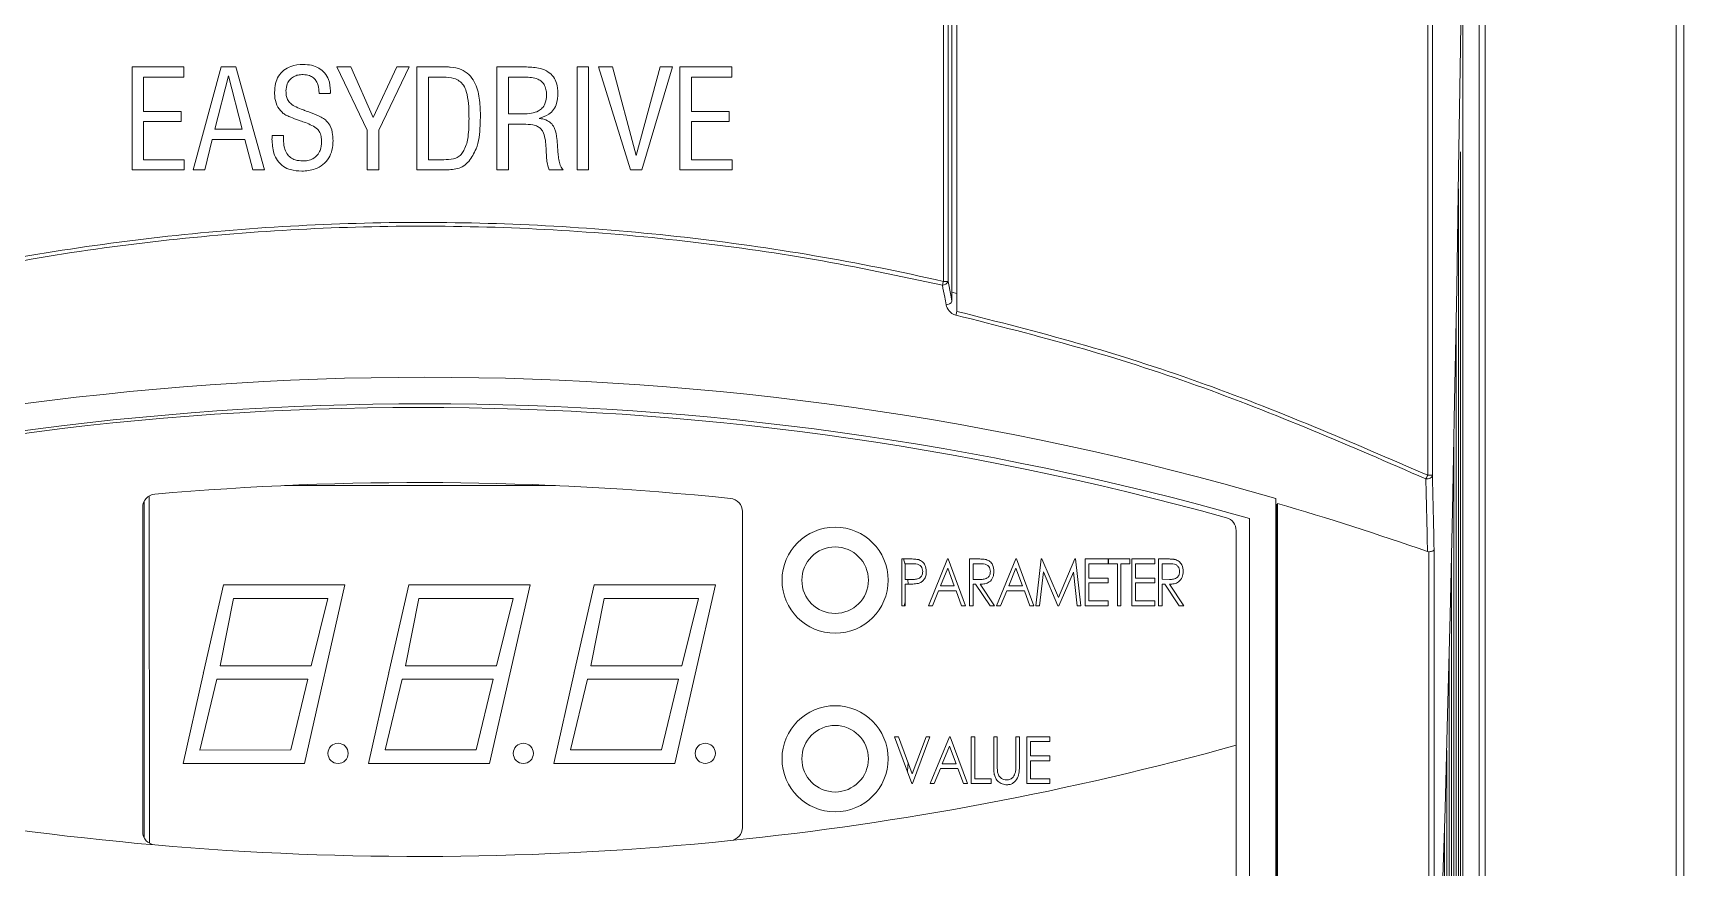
# Model space of a CAD drawing. Header units: millimetres. Extents: x -829 to 2887, y -460 to 1788.
# Drawn here: x -786.3 to -724, y 531.7 to 563.2 of the extents above; entities that cross this region are included whole.
import ezdxf

# ---------------------------------------------------------------- set-up
doc = ezdxf.new("R2010")
doc.units = ezdxf.units.MM
doc.layers.add('Inversor', color=4, linetype='Continuous')

msp = doc.modelspace()

# ---------------------------------------------------------------- linework, layer by layer
at = {"layer": 'Inversor', "linetype": 'Continuous', "lineweight": 15}
for p, q in [((-731.525, 600.341), (-731.525, 472.541)), ((-724.326, 472.541), (-724.326, 600.341)), ((-724.026, 472.541), (-724.026, 600.341)), ((-751.942, 553.837), (-751.942, 593.09)), ((-751.758, 593.09), (-751.758, 553.837)), ((-733.686, 546.526), (-733.686, 593.276)), ((-733.509, 593.276), (-733.509, 546.526)), ((-732.358, 570.383), (-732.358, 486.307)), ((-780.568, 561.922), (-782.517, 561.922)), ((-782.086, 561.539), (-780.568, 561.539)), ((-779.16, 561.922), (-780.217, 558.041)), ((-779.398, 559.574), (-778.882, 561.59)), ((-778.882, 561.59), (-778.366, 559.574)), ((-777.534, 558.041), (-778.608, 561.922)), ((-774.804, 561.922), (-773.654, 559.543)), ((-773.431, 560.012), (-774.275, 561.922)), ((-772.542, 561.922), (-773.431, 560.012)), ((-773.223, 559.543), (-772.073, 561.922)), ((-772.073, 561.922), (-772.542, 561.922)), ((-770.663, 561.922), (-771.785, 561.922)), ((-767.657, 561.922), (-768.767, 561.922)), ((-768.336, 560.149), (-768.336, 561.539)), ((-764.935, 561.922), (-763.737, 558.041)), ((-763.522, 558.578), (-764.414, 561.922)), ((-762.622, 561.922), (-763.522, 558.578)), ((-763.306, 558.041), (-762.156, 561.922)), ((-762.156, 561.922), (-762.622, 561.922)), ((-759.919, 561.922), (-761.869, 561.922)), ((-761.437, 561.539), (-759.919, 561.539)), ((-780.668, 560.245), (-782.086, 560.245)), ((-760.02, 560.245), (-761.437, 560.245)), ((-778.366, 559.574), (-779.398, 559.574)), ((-773.223, 558.041), (-773.223, 559.543)), ((-768.336, 558.041), (-768.336, 559.766)), ((-761.437, 559.862), (-760.02, 559.862)), ((-779.497, 559.191), (-778.267, 559.191)), ((-778.267, 559.191), (-777.973, 558.041)), ((-780.553, 558.425), (-782.086, 558.425)), ((-770.771, 558.425), (-771.354, 558.425)), ((-732.445, 487.374), (-732.445, 558.718)), ((-732.445, 487.369), (-732.445, 558.718)), ((-782.517, 558.041), (-780.553, 558.041)), ((-777.973, 558.041), (-777.534, 558.041)), ((-773.654, 558.041), (-773.223, 558.041)), ((-771.785, 558.041), (-770.763, 558.041)), ((-763.737, 558.041), (-763.306, 558.041)), ((-761.869, 558.041), (-759.904, 558.041)), ((-732.53, 557.332), (-732.53, 488.525)), ((-751.617, 553.424), (-751.434, 553.375)), ((-733.686, 546.526), (-733.509, 546.526)), ((-781.87, 532.654), (-781.871, 545.75)), ((-782.121, 545.317), (-782.12, 533.087)), ((-782.071, 545.535), (-782.07, 532.869)), ((-759.514, 533.249), (-759.515, 545.157)), ((-739.407, 545.65), (-739.404, 510.928)), ((-753.375, 543.166), (-753.446, 543.371)), ((-752.507, 541.607), (-751.783, 543.371)), ((-751.761, 543.371), (-751.105, 541.607)), ((-749.933, 541.607), (-749.21, 543.371)), ((-749.187, 543.371), (-748.531, 541.607)), ((-747.606, 541.924), (-746.983, 543.371)), ((-746.96, 543.371), (-746.758, 541.608)), ((-746.591, 543.371), (-745.732, 543.372)), ((-746.591, 541.608), (-746.591, 543.371)), ((-744.832, 541.608), (-744.832, 543.372)), ((-733.645, 543.644), (-733.693, 543.652)), ((-733.645, 512.162), (-733.645, 543.644)), ((-733.445, 543.723), (-733.445, 512.083)), ((-732.79, 492.758), (-732.79, 543.491)), ((-732.79, 492.753), (-732.79, 543.487)), ((-750.824, 543.19), (-750.824, 542.602)), ((-748.172, 542.881), (-748.317, 541.607)), ((-779.077, 542.39), (-779.823, 539.095)), ((-774.505, 542.391), (-779.077, 542.39)), ((-776.028, 535.66), (-774.505, 542.391)), ((-772.092, 542.391), (-772.838, 539.095)), ((-767.52, 542.391), (-772.092, 542.391)), ((-769.043, 535.66), (-767.52, 542.391)), ((-765.107, 542.391), (-765.853, 539.096)), ((-760.535, 542.392), (-765.107, 542.391)), ((-762.058, 535.661), (-760.535, 542.392)), ((-753.272, 542.421), (-753.276, 542.601)), ((-751.463, 542.173), (-752.124, 542.173)), ((-750.824, 542.421), (-750.824, 541.607)), ((-748.889, 542.173), (-749.551, 542.173)), ((-748.679, 541.607), (-748.889, 542.173)), ((-743.692, 542.603), (-743.424, 542.6)), ((-743.049, 541.608), (-743.592, 542.422)), ((-779.204, 539.342), (-778.696, 541.882)), ((-778.696, 541.882), (-775.14, 541.883)), ((-771.711, 541.883), (-768.155, 541.883)), ((-768.789, 539.343), (-768.155, 541.883)), ((-765.233, 539.343), (-764.726, 541.883)), ((-753.421, 541.607), (-753.375, 541.746)), ((-750.824, 541.607), (-750.96, 541.607)), ((-749.783, 541.607), (-749.933, 541.607)), ((-743.972, 541.608), (-744.832, 541.608)), ((-732.875, 539.693), (-732.875, 494.397)), ((-779.826, 539.082), (-780.6, 535.659)), ((-775.775, 539.343), (-779.204, 539.342)), ((-772.841, 539.082), (-773.615, 535.66)), ((-772.218, 539.343), (-768.789, 539.343)), ((-765.856, 539.083), (-766.63, 535.66)), ((-779.965, 536.167), (-779.33, 538.834)), ((-779.33, 538.834), (-775.901, 538.835)), ((-775.901, 538.835), (-776.536, 536.168)), ((-768.916, 538.835), (-772.345, 538.835)), ((-769.551, 536.168), (-768.916, 538.835)), ((-765.995, 536.168), (-765.36, 538.835)), ((-765.36, 538.835), (-761.931, 538.836)), ((-761.931, 538.836), (-762.566, 536.169)), ((-752.438, 534.901), (-751.714, 536.665)), ((-751.691, 536.665), (-751.035, 534.901)), ((-748.792, 536.665), (-747.933, 536.665)), ((-776.536, 536.168), (-779.965, 536.167)), ((-769.551, 536.168), (-772.98, 536.168)), ((-762.566, 536.169), (-765.995, 536.168)), ((-751.461, 535.648), (-751.708, 536.313)), ((-748.656, 535.942), (-747.933, 535.942)), ((-732.963, 496.209), (-732.963, 536.141)), ((-732.962, 496.213), (-732.962, 536.145)), ((-780.6, 535.659), (-776.028, 535.66)), ((-773.615, 535.66), (-769.043, 535.66)), ((-766.63, 535.66), (-762.058, 535.661)), ((-753.298, 535.366), (-753.272, 535.694)), ((-751.981, 535.648), (-751.461, 535.648)), ((-748.656, 535.082), (-747.933, 535.083)), ((-733.048, 533.329), (-733.048, 498.129))]:
    msp.add_line(p, q, dxfattribs=at)
at = {"layer": 'Inversor', "linetype": 'Continuous', "lineweight": 0}
for p, q in [((-751.434, 595.028), (-751.434, 552.705)), ((-751.617, 553.094), (-751.617, 594.422)), ((-782.517, 561.922), (-782.517, 558.041)), ((-782.086, 560.245), (-782.086, 561.539)), ((-780.568, 561.539), (-780.568, 561.922)), ((-778.608, 561.922), (-779.16, 561.922)), ((-774.275, 561.922), (-774.804, 561.922)), ((-771.785, 561.922), (-771.785, 558.041)), ((-771.354, 558.425), (-771.354, 561.539)), ((-771.354, 561.539), (-770.787, 561.539)), ((-768.767, 561.922), (-768.767, 558.041)), ((-768.336, 561.539), (-767.714, 561.539)), ((-765.749, 561.922), (-765.749, 558.041)), ((-765.318, 561.922), (-765.749, 561.922)), ((-765.318, 558.041), (-765.318, 561.922)), ((-764.414, 561.922), (-764.935, 561.922)), ((-761.869, 561.922), (-761.869, 558.041)), ((-761.437, 560.245), (-761.437, 561.539)), ((-759.919, 561.539), (-759.919, 561.922)), ((-775.474, 560.956), (-775.474, 560.916)), ((-775.474, 560.916), (-775.049, 560.916)), ((-780.668, 559.862), (-780.668, 560.245)), ((-767.799, 560.149), (-768.336, 560.149)), ((-760.02, 559.862), (-760.02, 560.245)), ((-782.086, 558.425), (-782.086, 559.862)), ((-782.086, 559.862), (-780.668, 559.862)), ((-773.654, 559.543), (-773.654, 558.041)), ((-768.336, 559.766), (-767.773, 559.766)), ((-761.437, 558.425), (-761.437, 559.862)), ((-779.779, 558.041), (-779.497, 559.191)), ((-776.816, 559.335), (-777.24, 559.335)), ((-776.816, 559.193), (-776.816, 559.335)), ((-780.553, 558.041), (-780.553, 558.425)), ((-759.904, 558.425), (-761.437, 558.425)), ((-759.904, 558.041), (-759.904, 558.425)), ((-780.217, 558.041), (-779.779, 558.041)), ((-768.767, 558.041), (-768.336, 558.041)), ((-766.803, 558.041), (-766.276, 558.041)), ((-765.749, 558.041), (-765.318, 558.041)), ((-751.942, 553.837), (-751.758, 553.837)), ((-732.617, 489.82), (-732.617, 552.122)), ((-732.703, 547.604), (-732.703, 491.21)), ((-776.777, 546.137), (-766.559, 546.138)), ((-739.382, 510.369), (-739.382, 545.437)), ((-739.347, 510.343), (-739.347, 545.463)), ((-740.404, 511.681), (-740.406, 544.897)), ((-740.906, 544.442), (-740.906, 536.347)), ((-753.511, 543.371), (-753.215, 543.371)), ((-753.511, 541.607), (-753.511, 543.371)), ((-751.783, 543.371), (-751.761, 543.371)), ((-750.96, 541.607), (-750.96, 543.371)), ((-750.96, 543.371), (-750.665, 543.371)), ((-749.21, 543.371), (-749.187, 543.371)), ((-748.454, 541.607), (-748.254, 543.371)), ((-748.254, 543.371), (-748.231, 543.371)), ((-748.231, 543.371), (-747.606, 541.924)), ((-746.983, 543.371), (-746.96, 543.371)), ((-745.732, 543.372), (-745.732, 543.191)), ((-745.723, 543.372), (-744.909, 543.372)), ((-745.723, 543.191), (-745.723, 543.372)), ((-744.909, 543.372), (-744.909, 543.191)), ((-744.832, 543.372), (-743.972, 543.372)), ((-743.972, 543.372), (-743.972, 543.191)), ((-743.827, 541.608), (-743.828, 543.372)), ((-743.828, 543.372), (-743.532, 543.372)), ((-753.375, 543.19), (-753.375, 542.602)), ((-753.1, 543.19), (-753.375, 543.19)), ((-751.777, 543.019), (-752.05, 542.353)), ((-751.53, 542.354), (-751.777, 543.019)), ((-750.55, 543.19), (-750.824, 543.19)), ((-749.204, 543.019), (-749.477, 542.354)), ((-748.956, 542.354), (-749.204, 543.019)), ((-747.622, 541.608), (-748.172, 542.881)), ((-747.041, 542.879), (-747.588, 541.608)), ((-746.895, 541.608), (-747.041, 542.879)), ((-746.455, 543.191), (-746.455, 542.648)), ((-745.732, 543.191), (-746.455, 543.191)), ((-746.455, 542.648), (-745.732, 542.648)), ((-745.732, 542.648), (-745.732, 542.467)), ((-745.383, 543.191), (-745.723, 543.191)), ((-745.383, 541.608), (-745.383, 543.191)), ((-745.248, 543.191), (-745.248, 541.608)), ((-744.909, 543.191), (-745.248, 543.191)), ((-744.696, 543.191), (-744.696, 542.648)), ((-743.972, 543.191), (-744.696, 543.191)), ((-744.696, 542.648), (-743.972, 542.648)), ((-743.972, 542.648), (-743.972, 542.467)), ((-743.692, 543.191), (-743.692, 542.603)), ((-743.418, 543.191), (-743.692, 543.191)), ((-753.375, 542.602), (-753.112, 542.598)), ((-753.375, 542.421), (-753.375, 541.607)), ((-753.267, 542.421), (-753.375, 542.421)), ((-752.124, 542.173), (-752.356, 541.607)), ((-752.05, 542.353), (-751.53, 542.354)), ((-751.252, 541.607), (-751.463, 542.173)), ((-750.824, 542.602), (-750.557, 542.6)), ((-750.724, 542.421), (-750.824, 542.421)), ((-750.182, 541.607), (-750.724, 542.421)), ((-750.553, 542.421), (-750.01, 541.607)), ((-749.551, 542.173), (-749.783, 541.607)), ((-749.477, 542.354), (-748.956, 542.354)), ((-746.455, 542.467), (-746.455, 541.788)), ((-745.732, 542.467), (-746.455, 542.467)), ((-744.696, 542.467), (-744.696, 541.789)), ((-743.972, 542.467), (-744.696, 542.467)), ((-743.692, 542.422), (-743.692, 541.608)), ((-743.592, 542.422), (-743.692, 542.422)), ((-743.42, 542.422), (-742.878, 541.608)), ((-775.14, 541.883), (-775.775, 539.343)), ((-772.218, 539.343), (-771.711, 541.883)), ((-764.726, 541.883), (-761.17, 541.884)), ((-761.17, 541.884), (-761.804, 539.344)), ((-753.375, 541.607), (-753.511, 541.607)), ((-752.356, 541.607), (-752.507, 541.607)), ((-751.105, 541.607), (-751.252, 541.607)), ((-750.01, 541.607), (-750.182, 541.607)), ((-748.531, 541.607), (-748.679, 541.607)), ((-748.317, 541.607), (-748.454, 541.607)), ((-747.588, 541.608), (-747.622, 541.608)), ((-746.758, 541.608), (-746.895, 541.608)), ((-745.732, 541.608), (-746.591, 541.608)), ((-746.455, 541.788), (-745.732, 541.789)), ((-745.732, 541.789), (-745.732, 541.608)), ((-745.248, 541.608), (-745.383, 541.608)), ((-744.696, 541.789), (-743.972, 541.789)), ((-743.972, 541.789), (-743.972, 541.608)), ((-743.692, 541.608), (-743.827, 541.608)), ((-742.878, 541.608), (-743.049, 541.608)), ((-779.823, 539.095), (-779.838, 539.088)), ((-779.838, 539.088), (-779.826, 539.082)), ((-772.838, 539.095), (-772.853, 539.089)), ((-772.853, 539.089), (-772.841, 539.082)), ((-765.853, 539.096), (-765.868, 539.089)), ((-765.868, 539.089), (-765.856, 539.083)), ((-761.804, 539.344), (-765.233, 539.343)), ((-772.98, 536.168), (-772.345, 538.835)), ((-753.125, 534.901), (-753.781, 536.665)), ((-753.781, 536.665), (-753.633, 536.665)), ((-753.633, 536.665), (-753.114, 535.268)), ((-753.114, 535.268), (-752.594, 536.665)), ((-752.447, 536.665), (-753.102, 534.901)), ((-752.594, 536.665), (-752.447, 536.665)), ((-751.714, 536.665), (-751.691, 536.665)), ((-750.891, 534.901), (-750.891, 536.665)), ((-750.891, 536.665), (-750.755, 536.665)), ((-750.755, 536.665), (-750.755, 535.082)), ((-750.045, 535.6), (-750.045, 536.665)), ((-750.045, 536.665), (-749.909, 536.665)), ((-749.909, 536.665), (-749.909, 535.608)), ((-749.208, 536.665), (-749.073, 536.665)), ((-749.208, 535.609), (-749.208, 536.665)), ((-749.073, 536.665), (-749.073, 535.6)), ((-748.792, 534.902), (-748.792, 536.665)), ((-748.657, 536.485), (-748.656, 535.942)), ((-747.933, 536.485), (-748.657, 536.485)), ((-747.933, 536.665), (-747.933, 536.485)), ((-751.708, 536.313), (-751.981, 535.648)), ((-747.933, 535.942), (-747.933, 535.761)), ((-740.906, 536.347), (-740.904, 512.362)), ((-752.055, 535.467), (-752.287, 534.901)), ((-751.393, 535.467), (-752.055, 535.467)), ((-751.183, 534.901), (-751.393, 535.467)), ((-748.656, 535.761), (-748.656, 535.082)), ((-747.933, 535.761), (-748.656, 535.761)), ((-753.102, 534.901), (-753.125, 534.901)), ((-752.287, 534.901), (-752.438, 534.901)), ((-751.035, 534.901), (-751.183, 534.901)), ((-750.144, 534.901), (-750.891, 534.901)), ((-750.755, 535.082), (-750.144, 535.082)), ((-750.144, 535.082), (-750.144, 534.901)), ((-747.933, 534.902), (-748.792, 534.902)), ((-747.933, 535.083), (-747.933, 534.902))]:
    msp.add_line(p, q, dxfattribs=at)
at = {"layer": 'Inversor', "linetype": 'Continuous', "lineweight": 15, "flags": 128}
for points in [[(-732.213, 587.387), (-732.248, 582.249), (-732.29, 577.191), (-732.338, 572.229), (-732.392, 567.375), (-732.453, 562.643), (-732.519, 558.045), (-732.591, 553.595), (-732.67, 549.304), (-732.753, 545.184), (-732.841, 541.246), (-732.935, 537.502), (-733.033, 533.961), (-733.136, 530.632), (-733.243, 527.526)], [(-751.758, 553.837), (-751.66, 553.322), (-751.617, 553.094)], [(-733.755, 546.392), (-733.711, 546.389), (-733.667, 546.393), (-733.624, 546.403), (-733.587, 546.42), (-733.555, 546.441), (-733.53, 546.467), (-733.515, 546.496), (-733.509, 546.526)]]:
    msp.add_lwpolyline(points, dxfattribs=at)
at = {"layer": 'Inversor', "linetype": 'Continuous', "lineweight": 15}
for centre, radius in [((-756.022, 542.569), 2), ((-756.022, 542.569), 1.254), ((-756.022, 535.838), 2), ((-756.022, 535.838), 1.254)]:
    msp.add_circle(centre, radius, dxfattribs=at)
at = {"layer": 'Inversor', "linetype": 'Continuous', "lineweight": 0}
for centre in [(-774.758, 536.041), (-767.773, 536.041), (-760.915, 536.042)]:
    msp.add_circle(centre, 0.381, dxfattribs=at)
for centre, radius, start, end in [((-754.384, 554.383), 2.503, 344.11448, 347.41028), ((-751.962, 553.916), 0.219, 266.115, 338.82336), ((-751.822, 553.173), 0.219, 266.0432, 338.80252), ((-753.882, 553.274), 2.513, 343.6454, 346.9314), ((-771.724, 435.598), 113.487, 74.43548, 105.5724), ((-781.621, 545.317), 0.5, 94.99144, 180.00394), ((-760.015, 545.157), 0.5, 0.00394, 84.16217), ((-741.406, 544.442), 0.5, 0.00394, 74.43548), ((-781.62, 533.087), 0.5, 180.00394, 265.01643), ((-760.014, 533.249), 0.5, 275.8457, 0.00394)]:
    msp.add_arc(centre, radius, start, end, dxfattribs=at)
at = {"layer": 'Inversor', "linetype": 'Continuous', "lineweight": 15}
for centre, radius, start, end in [((-771.474, 435.485), 114.737, 73.77069, 106.23718), ((-771.474, 435.485), 113.737, 74.14833, 105.85954), ((-734.976, 547.11), 1.417, 329.55871, 335.66039), ((-771.66, 431.264), 114.987, 84.16217, 94.99144), ((-771.592, 435.076), 115, 70.75799, 73.71675), ((-771.675, 647.141), 114.987, 254.42165, 265.01643), ((-771.675, 647.141), 114.987, 275.8457, 285.52053), ((-771.675, 647.141), 114.987, 265.01643, 275.8457)]:
    msp.add_arc(centre, radius, start, end, dxfattribs=at)
for points, knots in [([(-731.749, 536.5), (-731.749, 536.7), (-731.749, 537.7), (-731.749, 541.9), (-731.749, 548.266), (-731.749, 555.413), (-731.749, 560.418), (-731.749, 563.765), (-731.749, 566.003), (-731.749, 567.501), (-731.749, 568.502), (-731.749, 569.172), (-731.749, 569.619), (-731.749, 569.919), (-731.749, 570.119), (-731.749, 570.253), (-731.748, 570.343), (-731.749, 570.412), (-731.748, 570.46), (-731.749, 570.494), (-731.749, 570.51), (-731.749, 570.517), (-731.749, 570.519)], [0, 0, 0, 0, 0.017629, 0.088146, 0.370213, 0.578694, 0.718125, 0.811376, 0.873741, 0.91545, 0.943345, 0.962001, 0.974478, 0.982823, 0.988404, 0.992136, 0.994632, 0.996301, 0.998258, 0.99879, 0.999418, 1, 1, 1, 1]), ([(-776.072, 562.018), (-776.23, 562.007), (-776.489, 561.988), (-776.81, 561.811), (-777.012, 561.581), (-777.134, 561.285), (-777.145, 561.072), (-777.151, 560.958)], [0, 0, 0, 0, 0.273445, 0.450223, 0.62741, 0.801125, 1, 1, 1, 1]), ([(-775.043, 561.015), (-775.054, 561.163), (-775.073, 561.409), (-775.253, 561.707), (-775.479, 561.894), (-775.763, 562.002), (-775.966, 562.012), (-776.072, 562.018)], [0, 0, 0, 0, 0.270808, 0.448455, 0.626236, 0.804099, 1, 1, 1, 1]), ([(-776.72, 561.018), (-776.712, 561.111), (-776.7, 561.265), (-776.582, 561.449), (-776.437, 561.562), (-776.263, 561.626), (-776.14, 561.632), (-776.078, 561.635)], [0, 0, 0, 0, 0.274263, 0.454625, 0.634828, 0.815632, 1, 1, 1, 1]), ([(-776.078, 561.635), (-775.994, 561.628), (-775.853, 561.618), (-775.679, 561.518), (-775.567, 561.384), (-775.487, 561.193), (-775.479, 561.045), (-775.474, 560.956)], [0, 0, 0, 0, 0.242848, 0.406944, 0.571204, 0.742794, 1, 1, 1, 1]), ([(-770.787, 561.539), (-770.652, 561.532), (-770.442, 561.52), (-770.179, 561.402), (-770.007, 561.229), (-769.843, 560.79), (-769.824, 560.358), (-769.822, 560.019), (-769.821, 559.979)], [0, 0, 0, 0, 0.188227, 0.293363, 0.399384, 0.522305, 0.944144, 1, 1, 1, 1]), ([(-769.39, 560.11), (-769.397, 560.322), (-769.41, 560.748), (-769.552, 561.282), (-769.815, 561.65), (-770.133, 561.854), (-770.433, 561.917), (-770.618, 561.921), (-770.663, 561.922)], [0, 0, 0, 0, 0.252112, 0.506519, 0.64307, 0.780376, 0.945772, 1, 1, 1, 1]), ([(-767.714, 561.539), (-767.546, 561.532), (-767.318, 561.523), (-767.07, 561.375), (-766.956, 561.22), (-766.905, 561.041), (-766.901, 560.918), (-766.899, 560.865)], [0, 0, 0, 0, 0.405662, 0.550566, 0.695831, 0.869042, 1, 1, 1, 1]), ([(-766.468, 560.929), (-766.475, 561.058), (-766.489, 561.276), (-766.626, 561.557), (-766.839, 561.757), (-767.193, 561.901), (-767.48, 561.914), (-767.657, 561.922)], [0, 0, 0, 0, 0.217102, 0.3669, 0.517412, 0.701455, 1, 1, 1, 1]), ([(-777.151, 560.958), (-777.148, 560.884), (-777.14, 560.695), (-777.052, 560.404), (-776.898, 560.245), (-776.826, 560.17)], [0, 0, 0, 0, 0.252171, 0.647998, 1, 1, 1, 1]), ([(-776.093, 560.312), (-776.174, 560.343), (-776.336, 560.407), (-776.543, 560.52), (-776.666, 560.685), (-776.714, 560.85), (-776.718, 560.963), (-776.72, 561.018)], [0, 0, 0, 0, 0.253192, 0.507968, 0.673372, 0.837512, 1, 1, 1, 1]), ([(-775.049, 560.916), (-775.049, 560.924), (-775.048, 560.941), (-775.045, 560.974), (-775.044, 560.998), (-775.043, 561.015)], [0, 0, 0, 0, 0.250053, 0.50036, 1, 1, 1, 1]), ([(-766.899, 560.865), (-766.907, 560.749), (-766.92, 560.571), (-767.052, 560.368), (-767.227, 560.239), (-767.484, 560.161), (-767.688, 560.153), (-767.799, 560.149)], [0, 0, 0, 0, 0.260256, 0.398502, 0.536757, 0.747736, 1, 1, 1, 1]), ([(-775.229, 559.927), (-775.281, 559.969), (-775.339, 560.002), (-775.458, 560.061), (-775.519, 560.088), (-775.703, 560.166), (-775.828, 560.213), (-775.953, 560.259)], [0, 0, 0, 0, 0.25, 0.25, 0.5, 0.5, 1, 1, 1, 1]), ([(-775.982, 559.821), (-775.903, 559.788), (-775.744, 559.722), (-775.548, 559.609), (-775.426, 559.438), (-775.384, 559.272), (-775.38, 559.153), (-775.379, 559.105)], [0, 0, 0, 0, 0.253001, 0.507322, 0.650693, 0.857831, 1, 1, 1, 1]), ([(-774.947, 559.15), (-774.95, 559.221), (-774.956, 559.418), (-775.03, 559.703), (-775.172, 559.863), (-775.229, 559.927)], [0, 0, 0, 0, 0.251959, 0.697676, 1, 1, 1, 1]), ([(-769.821, 559.979), (-769.823, 559.865), (-769.825, 559.635), (-769.856, 559.238), (-769.935, 558.897), (-770.058, 558.705), (-770.088, 558.657)], [0, 0, 0, 0, 0.251336, 0.502767, 0.875777, 1, 1, 1, 1]), ([(-766.507, 559.208), (-766.525, 559.342), (-766.553, 559.543), (-766.691, 559.781), (-766.871, 559.916), (-767.046, 559.967), (-767.156, 559.978), (-767.182, 559.981)], [0, 0, 0, 0, 0.352102, 0.529951, 0.709147, 0.930346, 1, 1, 1, 1]), ([(-777.24, 559.335), (-777.24, 559.324), (-777.24, 559.302), (-777.245, 559.259), (-777.246, 559.226), (-777.247, 559.205)], [0, 0, 0, 0, 0.250203, 0.500431, 1, 1, 1, 1]), ([(-777.247, 559.205), (-777.237, 559.024), (-777.22, 558.738), (-777.051, 558.378), (-776.827, 558.159), (-776.508, 558.016), (-776.27, 558.002), (-776.127, 557.994)], [0, 0, 0, 0, 0.285408, 0.453039, 0.621873, 0.774086, 1, 1, 1, 1]), ([(-776.081, 558.377), (-776.179, 558.383), (-776.345, 558.394), (-776.556, 558.499), (-776.703, 558.659), (-776.802, 558.899), (-776.811, 559.087), (-776.816, 559.193)], [0, 0, 0, 0, 0.234201, 0.392736, 0.551842, 0.745105, 1, 1, 1, 1]), ([(-776.127, 557.994), (-775.954, 558.006), (-775.668, 558.026), (-775.316, 558.223), (-775.095, 558.476), (-774.966, 558.798), (-774.954, 559.028), (-774.947, 559.15)], [0, 0, 0, 0, 0.275648, 0.453658, 0.632108, 0.804559, 1, 1, 1, 1]), ([(-775.379, 559.105), (-775.387, 558.993), (-775.4, 558.809), (-775.533, 558.588), (-775.698, 558.453), (-775.891, 558.385), (-776.021, 558.379), (-776.081, 558.377)], [0, 0, 0, 0, 0.291651, 0.475378, 0.659592, 0.842155, 1, 1, 1, 1]), ([(-770.088, 558.657), (-770.132, 558.61), (-770.22, 558.515), (-770.463, 558.433), (-770.649, 558.428), (-770.771, 558.425)], [0, 0, 0, 0, 0.2553052, 0.5113178, 1, 1, 1, 1]), ([(-791.234, 553.843), (-788.004, 554.579), (-784.751, 555.132), (-778.202, 555.872), (-774.905, 556.06), (-768.267, 556.059), (-764.971, 555.87), (-758.423, 555.128), (-755.171, 554.574), (-751.942, 553.837)], [0, 0, 0, 0, 0.25, 0.25, 0.5, 0.5, 0.75, 0.75, 1, 1, 1, 1]), ([(-751.977, 553.698), (-753.58, 554.037), (-756.791, 554.717), (-761.694, 555.399), (-766.655, 555.827), (-771.617, 555.964), (-776.55, 555.824), (-781.449, 555.405), (-786.346, 554.728), (-789.579, 554.045), (-791.198, 553.703)], [0, 0, 0, 0, 0.124379, 0.249168, 0.375233, 0.501739, 0.625255, 0.749189, 0.874384, 1, 1, 1, 1]), ([(-751.837, 552.954), (-751.855, 553.05), (-751.902, 553.298), (-751.948, 553.545), (-751.977, 553.698)], [0, 0, 0, 0, 0.385544, 1, 1, 1, 1]), ([(-751.434, 552.705), (-749.905, 552.319), (-746.843, 551.545), (-740.858, 549.632), (-736.548, 547.766), (-733.686, 546.526)], [0, 0, 0, 0, 0.250887, 0.502504, 1, 1, 1, 1]), ([(-733.755, 546.392), (-736.612, 547.631), (-740.909, 549.493), (-746.884, 551.405), (-749.94, 552.179), (-751.47, 552.566)], [0, 0, 0, 0, 0.497507, 0.748393, 1, 1, 1, 1]), ([(-733.693, 543.652), (-733.703, 544.099), (-733.723, 545.013), (-733.744, 545.927), (-733.755, 546.392)], [0, 0, 0, 0, 0.489701, 1, 1, 1, 1]), ([(-733.509, 546.526), (-733.499, 546.06), (-733.477, 545.126), (-733.455, 544.191), (-733.445, 543.723)], [0, 0, 0, 0, 0.498919, 1, 1, 1, 1]), ([(-743.532, 543.372), (-743.513, 543.372), (-743.475, 543.371), (-743.421, 543.371), (-743.371, 543.368), (-743.327, 543.366), (-743.288, 543.362), (-743.253, 543.359), (-743.224, 543.354), (-743.206, 543.35), (-743.198, 543.348)], [0, 0, 0, 0, 0.175531, 0.337425, 0.483659, 0.616298, 0.733438, 0.836045, 0.925552, 1, 1, 1, 1]), ([(-743.198, 543.348), (-743.148, 543.327), (-743.047, 543.285), (-742.925, 543.125), (-742.91, 542.985), (-742.9, 542.9)], [0, 0, 0, 0, 0.280048, 0.560682, 1, 1, 1, 1]), ([(-733.645, 543.644), (-733.623, 543.645), (-733.58, 543.647), (-733.523, 543.66), (-733.478, 543.678), (-733.452, 543.7), (-733.445, 543.716), (-733.445, 543.722), (-733.445, 543.723)], [0, 0, 0, 0, 0.199643, 0.39903, 0.604719, 0.824421, 0.989285, 1, 1, 1, 1]), ([(-750.033, 542.9), (-750.04, 542.824), (-750.053, 542.673), (-750.19, 542.497), (-750.375, 542.428), (-750.493, 542.424), (-750.553, 542.421)], [0, 0, 0, 0, 0.280233, 0.558722, 0.778767, 1, 1, 1, 1]), ([(-743.424, 542.6), (-743.372, 542.601), (-743.268, 542.602), (-743.125, 542.659), (-743.048, 542.777), (-743.04, 542.859), (-743.036, 542.9)], [0, 0, 0, 0, 0.281541, 0.559788, 0.779738, 1, 1, 1, 1]), ([(-731.75, 502.56), (-731.749, 502.562), (-731.749, 502.567), (-731.749, 502.581), (-731.749, 502.601), (-731.749, 503.002), (-731.748, 504.903), (-731.749, 512.929), (-731.749, 521.421), (-731.749, 530.007), (-731.749, 533.296), (-731.749, 535.699), (-731.749, 536.5)], [0, 0, 0, 0, 0.000651, 0.001253, 0.00185, 0.002596, 0.036258, 0.170905, 0.709493, 0.787687, 0.929229, 1, 1, 1, 1]), ([(-749.073, 535.6), (-749.075, 535.43), (-749.078, 535.175), (-749.27, 534.941), (-749.419, 534.865), (-749.502, 534.859), (-749.544, 534.856)], [0, 0, 0, 0, 0.499509, 0.74909, 0.874486, 1, 1, 1, 1])]:
    msp.add_open_spline(points, degree=3, knots=knots, dxfattribs=at)
at = {"layer": 'Inversor', "linetype": 'Continuous', "lineweight": 0}
for points, knots in [([(-767.182, 559.981), (-767.054, 560.023), (-766.843, 560.092), (-766.621, 560.311), (-766.487, 560.585), (-766.475, 560.8), (-766.468, 560.929)], [0, 0, 0, 0, 0.307285, 0.506093, 0.704797, 1, 1, 1, 1]), ([(-776.826, 560.17), (-776.781, 560.142), (-776.691, 560.086), (-776.494, 560.007), (-776.346, 559.953), (-776.248, 559.917)], [0, 0, 0, 0, 0.252589, 0.50344, 1, 1, 1, 1]), ([(-775.953, 560.259), (-775.976, 560.268), (-776.011, 560.281), (-776.058, 560.299), (-776.082, 560.308), (-776.093, 560.312)], [0, 0, 0, 0, 0.500063, 0.75, 1, 1, 1, 1]), ([(-769.831, 558.357), (-769.729, 558.51), (-769.46, 558.914), (-769.402, 559.548), (-769.393, 559.977), (-769.39, 560.11)], [0, 0, 0, 0, 0.297618, 0.781489, 1, 1, 1, 1]), ([(-776.248, 559.917), (-776.225, 559.909), (-776.17, 559.889), (-776.082, 559.857), (-776.015, 559.833), (-775.982, 559.821)], [0, 0, 0, 0, 0.249885, 0.624935, 1, 1, 1, 1]), ([(-767.773, 559.766), (-767.653, 559.762), (-767.471, 559.757), (-767.25, 559.692), (-767.116, 559.605), (-767.011, 559.454), (-766.957, 559.269), (-766.94, 559.127), (-766.933, 559.07)], [0, 0, 0, 0, 0.285947, 0.4322, 0.545509, 0.658775, 0.863072, 1, 1, 1, 1]), ([(-766.933, 559.07), (-766.93, 559.037), (-766.925, 558.971), (-766.917, 558.839), (-766.911, 558.74), (-766.908, 558.674)], [0, 0, 0, 0, 0.250026, 0.500089, 1, 1, 1, 1]), ([(-766.479, 558.817), (-766.481, 558.85), (-766.485, 558.915), (-766.493, 559.045), (-766.501, 559.143), (-766.507, 559.208)], [0, 0, 0, 0, 0.2500042, 0.5000082, 1, 1, 1, 1]), ([(-766.276, 558.041), (-766.309, 558.084), (-766.383, 558.183), (-766.428, 558.38), (-766.463, 558.594), (-766.474, 558.742), (-766.479, 558.817)], [0, 0, 0, 0, 0.196375, 0.452691, 0.725461, 1, 1, 1, 1]), ([(-770.763, 558.041), (-770.678, 558.043), (-770.507, 558.046), (-770.252, 558.079), (-770.013, 558.18), (-769.891, 558.298), (-769.831, 558.357)], [0, 0, 0, 0, 0.25144, 0.501901, 0.755218, 1, 1, 1, 1]), ([(-766.908, 558.674), (-766.905, 558.62), (-766.899, 558.512), (-766.882, 558.298), (-766.835, 558.144), (-766.803, 558.041)], [0, 0, 0, 0, 0.251698, 0.503416, 1, 1, 1, 1]), ([(-751.837, 552.954), (-751.822, 552.875), (-751.786, 552.796), (-751.666, 552.655), (-751.579, 552.591), (-751.47, 552.566)], [0, 0, 0, 0, 0.5, 0.5, 1, 1, 1, 1]), ([(-753.215, 543.371), (-753.151, 543.371), (-753.036, 543.372), (-752.922, 543.353), (-752.872, 543.345)], [0, 0, 0, 0, 0.560358, 1, 1, 1, 1]), ([(-752.872, 543.345), (-752.823, 543.323), (-752.725, 543.279), (-752.606, 543.12), (-752.592, 542.982), (-752.584, 542.898)], [0, 0, 0, 0, 0.279989, 0.560517, 1, 1, 1, 1]), ([(-750.665, 543.371), (-750.602, 543.371), (-750.49, 543.372), (-750.379, 543.355), (-750.33, 543.347)], [0, 0, 0, 0, 0.56042, 1, 1, 1, 1]), ([(-750.33, 543.347), (-750.28, 543.326), (-750.18, 543.284), (-750.057, 543.124), (-750.042, 542.985), (-750.033, 542.9)], [0, 0, 0, 0, 0.280097, 0.560689, 1, 1, 1, 1]), ([(-753.112, 542.598), (-753.059, 542.599), (-752.954, 542.6), (-752.81, 542.654), (-752.732, 542.773), (-752.724, 542.856), (-752.719, 542.897)], [0, 0, 0, 0, 0.281711, 0.559655, 0.77964, 1, 1, 1, 1]), ([(-752.719, 542.897), (-752.722, 542.932), (-752.729, 543), (-752.778, 543.093), (-752.896, 543.192), (-753.016, 543.191), (-753.1, 543.19)], [0, 0, 0, 0, 0.18714, 0.374201, 0.560643, 1, 1, 1, 1]), ([(-752.584, 542.898), (-752.587, 542.843), (-752.593, 542.734), (-752.661, 542.595), (-752.763, 542.495), (-752.844, 542.465), (-752.884, 542.45)], [0, 0, 0, 0, 0.280406, 0.559905, 0.779827, 1, 1, 1, 1]), ([(-750.557, 542.6), (-750.504, 542.6), (-750.4, 542.601), (-750.258, 542.658), (-750.181, 542.776), (-750.173, 542.859), (-750.169, 542.9)], [0, 0, 0, 0, 0.2815496, 0.5597816, 0.7796793, 1, 1, 1, 1]), ([(-750.169, 542.9), (-750.172, 542.934), (-750.178, 543.003), (-750.228, 543.095), (-750.347, 543.192), (-750.467, 543.191), (-750.55, 543.19)], [0, 0, 0, 0, 0.1871, 0.37412, 0.560604, 1, 1, 1, 1]), ([(-742.9, 542.9), (-742.907, 542.824), (-742.921, 542.674), (-743.058, 542.498), (-743.243, 542.429), (-743.361, 542.424), (-743.42, 542.422)], [0, 0, 0, 0, 0.280233, 0.558722, 0.778767, 1, 1, 1, 1]), ([(-743.036, 542.9), (-743.039, 542.935), (-743.045, 543.003), (-743.096, 543.096), (-743.215, 543.193), (-743.334, 543.192), (-743.418, 543.191)], [0, 0, 0, 0, 0.187085, 0.374143, 0.560646, 1, 1, 1, 1]), ([(-752.884, 542.45), (-752.955, 542.44), (-753.082, 542.421), (-753.211, 542.421), (-753.267, 542.421)], [0, 0, 0, 0, 0.559535, 1, 1, 1, 1]), ([(-750.018, 535.228), (-750.02, 535.238), (-750.025, 535.258), (-750.03, 535.292), (-750.035, 535.331), (-750.039, 535.375), (-750.041, 535.424), (-750.043, 535.478), (-750.045, 535.537), (-750.045, 535.578), (-750.045, 535.6)], [0.0000318, 0.0000318, 0.0000318, 0.0000318, 0.0775907, 0.1685961, 0.2734055, 0.3911986, 0.522942, 0.6678262, 0.8268376, 1, 1, 1, 1]), ([(-749.544, 534.856), (-749.605, 534.862), (-749.727, 534.872), (-749.874, 534.968), (-749.973, 535.091), (-750.003, 535.183), (-750.018, 535.228)], [0, 0, 0, 0, 0.279819, 0.559347, 0.779565, 1, 1, 1, 1]), ([(-749.909, 535.608), (-749.909, 535.565), (-749.909, 535.486), (-749.905, 535.408), (-749.903, 535.374)], [0, 0, 0, 0, 0.560056, 1, 1, 1, 1]), ([(-749.903, 535.374), (-749.895, 535.324), (-749.879, 535.224), (-749.784, 535.114), (-749.669, 535.051), (-749.591, 535.042), (-749.552, 535.037)], [0, 0, 0, 0, 0.280514, 0.559157, 0.779791, 1, 1, 1, 1]), ([(-749.552, 535.037), (-749.507, 535.043), (-749.418, 535.056), (-749.286, 535.158), (-749.247, 535.268), (-749.224, 535.335)], [0, 0, 0, 0, 0.2803204, 0.5607694, 1, 1, 1, 1]), ([(-749.224, 535.335), (-749.218, 535.386), (-749.208, 535.477), (-749.208, 535.568), (-749.208, 535.609)], [0, 0, 0, 0, 0.559699, 1, 1, 1, 1])]:
    msp.add_open_spline(points, degree=3, knots=knots, dxfattribs=at)

doc.saveas('drawing.dxf')
